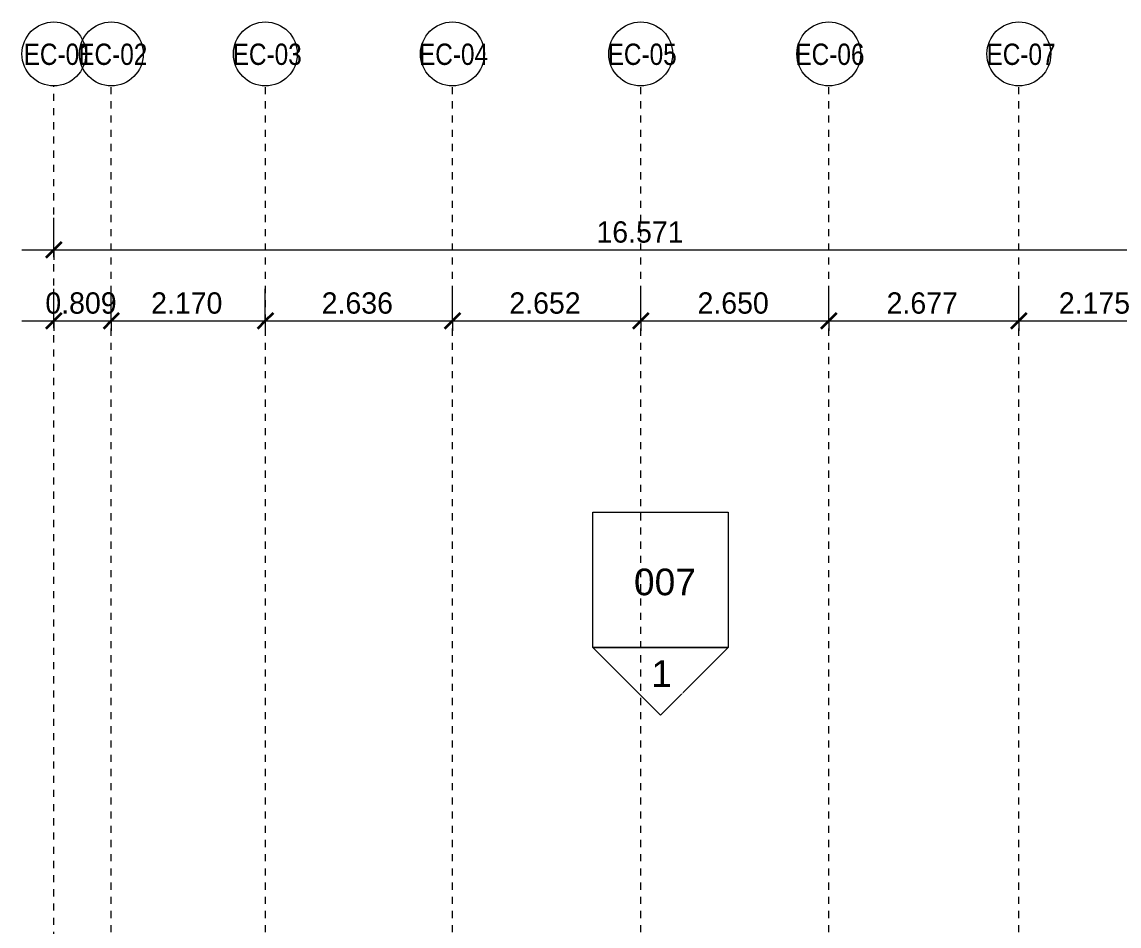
# Model space of a CAD drawing. Header units: metres. Extents: x -43 to 80, y -185 to 8.
# Drawn here: x 35.37 to 50.83, y -122.78 to -110.05 of the extents above; entities that cross this region are included whole.
import ezdxf

# ---------------------------------------------------------------- set-up
doc = ezdxf.new("R2010")
doc.units = ezdxf.units.M
doc.linetypes.add('Grid Line', pattern=[0.022225, 0.0127, -0.003175, 0.003175, -0.003175])
for name, color, linetype, lineweight in [('A-ANNO-DIMS', 7, 'Continuous', 9), ('A-ANNO-DIMS-150', 7, 'Continuous', 9), ('A-FLOR-HRAL', 7, 'Continuous', 9), ('G-ANNO-SYMB', 7, 'Continuous', 9), ('S-GRID', 7, 'Continuous', 9), ('S-GRID-IDEN', 7, 'Continuous', 9)]:
    doc.layers.add(name, color=color, linetype=linetype, lineweight=lineweight)
doc.styles.add('Arial', font='arial.ttf', dxfattribs={"height": 0.375})
doc.styles.add('Century Gothic', font='GOTHIC.TTF', dxfattribs={"height": 0.3})
doc.styles.add('Saira Condensed', font='SairaCondensed-Regular.ttf', dxfattribs={"height": 0.3})
doc.dimstyles.new('C_G_2_0mm', dxfattribs={"dimscale": 0.3048, "dimtxt": 0.31325, "dimasz": 0.738189, "dimexe": 1.476378, "dimexo": 0.984252, "dimgap": 0.049213, "dimtad": 1, "dimdec": 3, "dimrnd": 0.001, "dimzin": 0, "dimdsep": 46, "dimtxsty": 'Century Gothic', "dimblk1": 'OBLIQUE', "dimblk2": 'OBLIQUE', "dimsah": 1, "dimcen": 0.09, "dimdle": 1.476378, "dimazin": 2, "dimtfac": 1, "dimtdec": 4, "dimtix": 1, "dimtmove": 0, "dimatfit": 3, "dimfxl": 1, "dimtvp": 1, "dimtolj": 1, "dimtzin": 0, "dimarcsym": 2})

# ---------------------------------------------------------------- blocks, each defined once
blk = doc.blocks.new('Railing - Railing-2145336-N02-ESTANQUE CABECERA')
at = {"layer": 'A-FLOR-HRAL'}
for p, q in [((-58.59, -108.627), (-58.613, -108.671)), ((-57.003, -109.454), (-58.59, -108.627)), ((-58.613, -108.671), (-57.027, -109.498)), ((-53.707, -111.172), (-55.329, -110.327)), ((-55.352, -110.371), (-53.73, -111.217)), ((-50.423, -112.884), (-52.032, -112.045)), ((-52.055, -112.09), (-50.446, -112.928))]:
    blk.add_line(p, q, dxfattribs=at)
blk = doc.blocks.new('Railing - Railing-2167814-N02-ESTANQUE CABECERA')
at = {"layer": 'A-FLOR-HRAL'}
for p, q in [((-61.966, -108.536), (-62.716, -109.976)), ((-62.672, -109.999), (-61.945, -108.604)), ((-48.478, -115.568), (-61.966, -108.536)), ((-61.945, -108.604), (-48.545, -115.589)), ((-62.716, -109.976), (-62.672, -109.999)), ((-48.545, -115.589), (-49.29, -117.018)), ((-49.223, -116.997), (-48.478, -115.568)), ((-48.513, -117.367), (-49.223, -116.997)), ((-49.29, -117.018), (-48.581, -117.388)), ((-48.581, -117.388), (-51.097, -122.216)), ((-50.527, -121.231), (-48.513, -117.367)), ((-51.097, -122.216), (-51.053, -122.239))]:
    blk.add_line(p, q, dxfattribs=at)
for points in [[(-61.945, -108.604), (-61.945, -108.604), (-61.945, -108.603), (-61.946, -108.601), (-61.946, -108.599), (-61.947, -108.597), (-61.948, -108.596), (-61.948, -108.594), (-61.949, -108.591), (-61.95, -108.588), (-61.951, -108.585), (-61.952, -108.583), (-61.952, -108.581), (-61.953, -108.579), (-61.954, -108.577), (-61.954, -108.575), (-61.955, -108.572), (-61.956, -108.57), (-61.956, -108.568), (-61.957, -108.566), (-61.958, -108.564), (-61.958, -108.561), (-61.959, -108.559), (-61.96, -108.557), (-61.96, -108.555), (-61.961, -108.553), (-61.961, -108.551), (-61.962, -108.549), (-61.963, -108.547), (-61.964, -108.545), (-61.964, -108.543), (-61.965, -108.541), (-61.965, -108.539), (-61.966, -108.537), (-61.966, -108.536), (-61.966, -108.536)], [(-48.545, -115.589), (-48.545, -115.589), (-48.545, -115.589), (-48.543, -115.588), (-48.541, -115.587), (-48.539, -115.587), (-48.537, -115.586), (-48.535, -115.586), (-48.532, -115.585), (-48.529, -115.584), (-48.526, -115.583), (-48.524, -115.582), (-48.522, -115.582), (-48.52, -115.581), (-48.518, -115.58), (-48.516, -115.58), (-48.514, -115.579), (-48.511, -115.578), (-48.509, -115.577), (-48.507, -115.577), (-48.505, -115.576), (-48.503, -115.575), (-48.501, -115.575), (-48.499, -115.574), (-48.497, -115.573), (-48.495, -115.573), (-48.493, -115.572), (-48.49, -115.572), (-48.488, -115.571), (-48.486, -115.57), (-48.484, -115.57), (-48.482, -115.569), (-48.48, -115.568), (-48.478, -115.568), (-48.478, -115.568), (-48.478, -115.568)], [(-49.29, -117.018), (-49.29, -117.018), (-49.29, -117.018), (-49.288, -117.018), (-49.286, -117.017), (-49.284, -117.016), (-49.282, -117.016), (-49.28, -117.015), (-49.277, -117.014), (-49.274, -117.013), (-49.272, -117.013), (-49.27, -117.012), (-49.268, -117.011), (-49.265, -117.011), (-49.263, -117.01), (-49.261, -117.009), (-49.259, -117.009), (-49.257, -117.008), (-49.255, -117.007), (-49.252, -117.006), (-49.25, -117.006), (-49.248, -117.005), (-49.246, -117.004), (-49.244, -117.004), (-49.242, -117.003), (-49.24, -117.003), (-49.238, -117.002), (-49.236, -117.001), (-49.233, -117.001), (-49.231, -117), (-49.23, -116.999), (-49.227, -116.999), (-49.226, -116.998), (-49.224, -116.997), (-49.223, -116.997), (-49.223, -116.997)], [(-48.581, -117.388), (-48.581, -117.388), (-48.58, -117.388), (-48.578, -117.388), (-48.576, -117.387), (-48.574, -117.386), (-48.573, -117.386), (-48.571, -117.385), (-48.568, -117.384), (-48.565, -117.383), (-48.562, -117.382), (-48.56, -117.382), (-48.558, -117.381), (-48.556, -117.38), (-48.554, -117.38), (-48.552, -117.379), (-48.549, -117.378), (-48.547, -117.378), (-48.545, -117.377), (-48.543, -117.376), (-48.541, -117.376), (-48.538, -117.375), (-48.536, -117.374), (-48.534, -117.374), (-48.532, -117.373), (-48.53, -117.372), (-48.528, -117.372), (-48.526, -117.371), (-48.524, -117.37), (-48.522, -117.37), (-48.52, -117.369), (-48.518, -117.369), (-48.516, -117.368), (-48.514, -117.367), (-48.513, -117.367), (-48.513, -117.367)]]:
    blk.add_open_spline(points, degree=3, knots=[0, 0, 0, 0, 0.083333, 0.125, 0.166667, 0.208333, 0.229167, 0.25, 0.291667, 0.333333, 0.354167, 0.375, 0.395833, 0.416667, 0.4375, 0.458333, 0.479167, 0.5, 0.520833, 0.541667, 0.5625, 0.583333, 0.604167, 0.625, 0.645833, 0.666667, 0.6875, 0.708333, 0.75, 0.770833, 0.791667, 0.833333, 0.875, 0.916667, 1, 1, 1, 1], dxfattribs=at)
blk = doc.blocks.new('Elevation - Detail Number-1115207-N02-ESTANQUE CABECERA')
at = {"layer": 'G-ANNO-SYMB'}
for p, q in [((-0.00635, -0.00635), (-0.00635, 0.00635)), ((-0.00635, 0.00635), (0.00635, 0.00635)), ((0.00635, 0.00635), (0.00635, -0.00635)), ((0.00635, -0.00635), (-0.00635, -0.00635))]:
    blk.add_line(p, q, dxfattribs=at)
blk = doc.blocks.new('Elevation - Detail Number-1115155-N02-ESTANQUE CABECERA')
at = {"layer": 'G-ANNO-SYMB'}
for p, q in [((0, 0.00635), (-0.00635, 0)), ((0.00635, 0), (0, 0.00635)), ((-0.00635, 0), (0.00635, 0))]:
    blk.add_line(p, q, dxfattribs=at)
blk = doc.blocks.new('Grid - 3mm-1144979-N02-ESTANQUE CABECERA')
at = {"layer": 'S-GRID-IDEN', "color": 253, "true_color": 0xaaaaaa}
blk.add_circle((0, 0), 0.003, dxfattribs=at)
blk = doc.blocks.new('DIMBLOCK29-N02-ESTANQUE CABECERA')
at = {"layer": 'A-ANNO-DIMS-150'}
for p, q in [((35.823, -113.258), (35.823, -112.808)), ((52.394, -113.258), (52.394, -112.808)), ((35.373, -113.258), (52.844, -113.258)), ((35.823, -113.258), (35.823, -113.399)), ((52.394, -113.258), (52.394, -113.399))]:
    blk.add_line(p, q, dxfattribs=at)
at = {"layer": 'A-ANNO-DIMS-150', "lineweight": 35}
for p, q in [((35.823, -113.258), (35.711, -113.37)), ((35.823, -113.258), (35.936, -113.145)), ((52.394, -113.258), (52.281, -113.37)), ((52.394, -113.258), (52.506, -113.145))]:
    blk.add_line(p, q, dxfattribs=at)
at = {"layer": 'A-ANNO-DIMS-150', "color": 0, "insert": (43.467, -112.858), "char_height": 0.3, "width": 1.5394, "attachment_point": 1, "line_spacing_factor": 0.984502, "style": 'Century Gothic'}
blk.add_mtext('16.571', dxfattribs=at)
blk = doc.blocks.new('_Oblique')
at = {"color": 0, "linetype": 'ByBlock', "lineweight": -2}
blk.add_line((-0.5, -0.5), (0.5, 0.5), dxfattribs=at)
blk = doc.blocks.new('DIMBLOCK30-N02-ESTANQUE CABECERA')
at = {"layer": 'A-ANNO-DIMS-150'}
for p, q in [((35.823, -114.258), (35.823, -113.808)), ((36.632, -114.258), (36.632, -113.808)), ((35.373, -114.258), (36.632, -114.258)), ((35.823, -114.258), (35.823, -114.399)), ((36.632, -114.258), (36.632, -114.399))]:
    blk.add_line(p, q, dxfattribs=at)
at = {"layer": 'A-ANNO-DIMS-150', "lineweight": 35}
for p, q in [((35.823, -114.258), (35.936, -114.145)), ((36.632, -114.258), (36.745, -114.145)), ((35.823, -114.258), (35.711, -114.37)), ((36.632, -114.258), (36.52, -114.37))]:
    blk.add_line(p, q, dxfattribs=at)
at = {"layer": 'A-ANNO-DIMS-150', "color": 0, "insert": (35.703, -113.858), "char_height": 0.3, "width": 1.25897, "attachment_point": 1, "line_spacing_factor": 0.984502, "style": 'Century Gothic'}
blk.add_mtext('0.809', dxfattribs=at)
blk = doc.blocks.new('DIMBLOCK31-N02-ESTANQUE CABECERA')
at = {"layer": 'A-ANNO-DIMS-150'}
for p, q in [((36.632, -114.258), (36.632, -113.808)), ((38.802, -114.258), (38.802, -113.808)), ((36.632, -114.258), (38.802, -114.258)), ((36.632, -114.258), (36.632, -114.399)), ((38.802, -114.258), (38.802, -114.399))]:
    blk.add_line(p, q, dxfattribs=at)
at = {"layer": 'A-ANNO-DIMS-150', "lineweight": 35}
for p, q in [((36.632, -114.258), (36.745, -114.145)), ((38.802, -114.258), (38.915, -114.145)), ((36.632, -114.258), (36.52, -114.37)), ((38.802, -114.258), (38.69, -114.37))]:
    blk.add_line(p, q, dxfattribs=at)
at = {"layer": 'A-ANNO-DIMS-150', "color": 0, "insert": (37.193, -113.858), "char_height": 0.3, "width": 1.25897, "attachment_point": 1, "line_spacing_factor": 0.984502, "style": 'Century Gothic'}
blk.add_mtext('2.170', dxfattribs=at)
blk = doc.blocks.new('DIMBLOCK32-N02-ESTANQUE CABECERA')
at = {"layer": 'A-ANNO-DIMS-150'}
for p, q in [((38.802, -114.258), (38.802, -113.808)), ((41.438, -114.258), (41.438, -113.808)), ((38.802, -114.258), (41.438, -114.258)), ((38.802, -114.258), (38.802, -114.399)), ((41.438, -114.258), (41.438, -114.399))]:
    blk.add_line(p, q, dxfattribs=at)
at = {"layer": 'A-ANNO-DIMS-150', "lineweight": 35}
for p, q in [((38.802, -114.258), (38.915, -114.145)), ((41.438, -114.258), (41.55, -114.145)), ((38.802, -114.258), (38.69, -114.37)), ((41.438, -114.258), (41.325, -114.37))]:
    blk.add_line(p, q, dxfattribs=at)
at = {"layer": 'A-ANNO-DIMS-150', "color": 0, "insert": (39.596, -113.858), "char_height": 0.3, "width": 1.25897, "attachment_point": 1, "line_spacing_factor": 0.984502, "style": 'Century Gothic'}
blk.add_mtext('2.636', dxfattribs=at)
blk = doc.blocks.new('DIMBLOCK33-N02-ESTANQUE CABECERA')
at = {"layer": 'A-ANNO-DIMS-150'}
for p, q in [((41.438, -114.258), (41.438, -113.808)), ((44.09, -114.258), (44.09, -113.808)), ((41.438, -114.258), (44.09, -114.258)), ((41.438, -114.258), (41.438, -114.399)), ((44.09, -114.258), (44.09, -114.399))]:
    blk.add_line(p, q, dxfattribs=at)
at = {"layer": 'A-ANNO-DIMS-150', "lineweight": 35}
for p, q in [((41.438, -114.258), (41.55, -114.145)), ((44.09, -114.258), (44.203, -114.145)), ((41.438, -114.258), (41.325, -114.37)), ((44.09, -114.258), (43.978, -114.37))]:
    blk.add_line(p, q, dxfattribs=at)
at = {"layer": 'A-ANNO-DIMS-150', "color": 0, "insert": (42.24, -113.858), "char_height": 0.3, "width": 1.25897, "attachment_point": 1, "line_spacing_factor": 0.984502, "style": 'Century Gothic'}
blk.add_mtext('2.652', dxfattribs=at)
blk = doc.blocks.new('DIMBLOCK34-N02-ESTANQUE CABECERA')
at = {"layer": 'A-ANNO-DIMS-150'}
for p, q in [((44.09, -114.258), (44.09, -113.808)), ((46.741, -114.258), (46.741, -113.808)), ((44.09, -114.258), (46.741, -114.258)), ((44.09, -114.258), (44.09, -114.399)), ((46.741, -114.258), (46.741, -114.399))]:
    blk.add_line(p, q, dxfattribs=at)
at = {"layer": 'A-ANNO-DIMS-150', "lineweight": 35}
for p, q in [((44.09, -114.258), (44.203, -114.145)), ((46.741, -114.258), (46.853, -114.145)), ((44.09, -114.258), (43.978, -114.37)), ((46.741, -114.258), (46.628, -114.37))]:
    blk.add_line(p, q, dxfattribs=at)
at = {"layer": 'A-ANNO-DIMS-150', "color": 0, "insert": (44.891, -113.858), "char_height": 0.3, "width": 1.25897, "attachment_point": 1, "line_spacing_factor": 0.984502, "style": 'Century Gothic'}
blk.add_mtext('2.650', dxfattribs=at)
blk = doc.blocks.new('DIMBLOCK35-N02-ESTANQUE CABECERA')
at = {"layer": 'A-ANNO-DIMS-150'}
for p, q in [((46.741, -114.258), (46.741, -113.808)), ((49.418, -114.258), (49.418, -113.808)), ((46.741, -114.258), (49.418, -114.258)), ((46.741, -114.258), (46.741, -114.399)), ((49.418, -114.258), (49.418, -114.399))]:
    blk.add_line(p, q, dxfattribs=at)
at = {"layer": 'A-ANNO-DIMS-150', "lineweight": 35}
for p, q in [((46.741, -114.258), (46.853, -114.145)), ((49.418, -114.258), (49.53, -114.145)), ((46.741, -114.258), (46.628, -114.37)), ((49.418, -114.258), (49.305, -114.37))]:
    blk.add_line(p, q, dxfattribs=at)
at = {"layer": 'A-ANNO-DIMS-150', "color": 0, "insert": (47.555, -113.858), "char_height": 0.3, "width": 1.25897, "attachment_point": 1, "line_spacing_factor": 0.984502, "style": 'Century Gothic'}
blk.add_mtext('2.677', dxfattribs=at)
blk = doc.blocks.new('DIMBLOCK36-N02-ESTANQUE CABECERA')
at = {"layer": 'A-ANNO-DIMS-150'}
for p, q in [((49.418, -114.258), (49.418, -113.808)), ((51.593, -114.258), (51.593, -113.808)), ((49.418, -114.258), (51.593, -114.258)), ((49.418, -114.258), (49.418, -114.399)), ((51.593, -114.258), (51.593, -114.399))]:
    blk.add_line(p, q, dxfattribs=at)
at = {"layer": 'A-ANNO-DIMS-150', "lineweight": 35}
for p, q in [((49.418, -114.258), (49.53, -114.145)), ((51.593, -114.258), (51.706, -114.145)), ((49.418, -114.258), (49.305, -114.37)), ((51.593, -114.258), (51.481, -114.37))]:
    blk.add_line(p, q, dxfattribs=at)
at = {"layer": 'A-ANNO-DIMS-150', "color": 0, "insert": (49.981, -113.858), "char_height": 0.3, "width": 1.25897, "attachment_point": 1, "line_spacing_factor": 0.984502, "style": 'Century Gothic'}
blk.add_mtext('2.175', dxfattribs=at)

msp = doc.modelspace()

# ---------------------------------------------------------------- linework, layer by layer
at = {"layer": 'S-GRID', "color": 254, "linetype": 'Grid Line', "true_color": 0xd4d4d4}
for p, q in [((35.823, -151.7631), (35.823, -110.951)), ((36.6324, -153.6681), (36.6324, -110.951)), ((38.8023, -153.6681), (38.8023, -110.951)), ((41.438, -153.6681), (41.438, -110.951)), ((46.7406, -153.6681), (46.7406, -110.951)), ((49.418, -153.6681), (49.418, -110.951))]:
    msp.add_line(p, q, dxfattribs=at)

# ---------------------------------------------------------------- block references
at = {"layer": 'A-FLOR-HRAL', "rotation": 27.5316480064027}
for name in ['Railing - Railing-2167814-N02-ESTANQUE CABECERA', 'Railing - Railing-2145336-N02-ESTANQUE CABECERA']:
    msp.add_blockref(name, (41.2865, 0), dxfattribs=at)
at = {"layer": 'G-ANNO-SYMB', "xscale": 149.9999999999999, "yscale": 149.9999999999999, "zscale": 149.9999999999999}
msp.add_blockref('Elevation - Detail Number-1115207-N02-ESTANQUE CABECERA', (44.3683, -117.9066), dxfattribs=at)
at = {"layer": 'G-ANNO-SYMB', "extrusion": (0, 0, -1), "xscale": 149.9999999999999, "yscale": 149.9999999999999, "zscale": 149.9999999999999, "rotation": 180}
msp.add_blockref('Elevation - Detail Number-1115155-N02-ESTANQUE CABECERA', (-44.3683, -118.8591), dxfattribs=at)
at = {"layer": 'S-GRID-IDEN', "color": 253, "true_color": 0xaaaaaa, "xscale": 149.9999999999999, "yscale": 149.9999999999999, "zscale": 149.9999999999999}
for p in [(35.823, -110.501), (36.6324, -110.501), (38.8023, -110.501), (41.438, -110.501), (44.0904, -110.501), (46.7406, -110.501), (49.418, -110.501)]:
    msp.add_blockref('Grid - 3mm-1144979-N02-ESTANQUE CABECERA', p, dxfattribs=at)

# ---------------------------------------------------------------- texts
at = {"layer": 'S-GRID-IDEN', "color": 253, "true_color": 0xaaaaaa, "char_height": 0.3, "attachment_point": 1, "style": 'Saira Condensed'}
for s, insert, width in [('EC-01', (35.3967, -110.3559), 1.022152), ('EC-02', (36.1663, -110.3559), 1.118354), ('EC-03', (38.3415, -110.3559), 1.106329), ('EC-04', (40.9666, -110.3559), 1.130379), ('EC-05', (43.6243, -110.3559), 1.118354), ('EC-06', (46.2693, -110.3559), 1.130379), ('EC-07', (48.9624, -110.3559), 1.094303)]:
    msp.add_mtext(s, dxfattribs=dict(at, insert=insert, width=width))

# ---------------------------------------------------------------- dimensions: what is measured, and where the dimension line sits
at = {"layer": 'A-ANNO-DIMS'}
for base, p1, p2, override, picture, middle in [((52.39355, -113.25787), (35.82304, -113.09877), (52.39355, -113.09877), {"dimpost": '<>', "dimfxl": 16.570505}, 'DIMBLOCK29-N02-ESTANQUE CABECERA', (44.1083, -113.08532)), ((36.6324, -114.2579), (35.823, -114.0988), (36.6324, -114.0988), {"dimpost": '<>', "dimfxl": 0.80934}, 'DIMBLOCK30-N02-ESTANQUE CABECERA', (36.2277, -114.0853)), ((51.5934, -114.2579), (49.418, -114.0988), (51.5934, -114.0988), {"dimpost": '<>', "dimfxl": 2.175401}, 'DIMBLOCK36-N02-ESTANQUE CABECERA', (50.5057, -114.0853))]:
    dim = msp.add_linear_dim(base=base, p1=p1, p2=p2, angle=0, dimstyle='C_G_2_0mm', override=override, dxfattribs=at)
    dim.commit()
    dim.dimension.update_dxf_attribs({"geometry": picture, "text_midpoint": middle})
for base, p1, p2, override, picture, middle in [((38.8023, -114.2579), (36.6324, -114.0988), (38.8023, -114.0988), {"dimpost": '<>', "dimfxl": 2.169951}, 'DIMBLOCK31-N02-ESTANQUE CABECERA', (37.7174, -114.0853)), ((41.438, -114.2579), (38.8023, -114.0988), (41.438, -114.0988), {"dimpost": '<>', "dimfxl": 2.635617}, 'DIMBLOCK32-N02-ESTANQUE CABECERA', (40.1201, -114.0853)), ((44.0904, -114.2579), (41.438, -114.0988), (44.0904, -114.0988), {"dimpost": '<>', "dimfxl": 2.652485}, 'DIMBLOCK33-N02-ESTANQUE CABECERA', (42.7642, -114.0853)), ((46.7406, -114.2579), (44.0904, -114.0988), (46.7406, -114.0988), {"dimpost": '<>', "dimfxl": 2.65017}, 'DIMBLOCK34-N02-ESTANQUE CABECERA', (45.4155, -114.0853)), ((49.418, -114.2579), (46.7406, -114.0988), (49.418, -114.0988), {"dimpost": '<>', "dimfxl": 2.677358}, 'DIMBLOCK35-N02-ESTANQUE CABECERA', (48.0793, -114.0853))]:
    dim = msp.add_linear_dim(base=base, p1=p1, p2=p2, dimstyle='C_G_2_0mm', override=override, dxfattribs=at)
    dim.commit()
    dim.dimension.update_dxf_attribs({"geometry": picture, "text_midpoint": middle})

# ---------------------------------------------------------------- next in the draw order: texts
at = {"layer": 'G-ANNO-SYMB', "char_height": 0.375, "attachment_point": 1, "style": 'Arial', "bg_fill": 3, "box_fill_scale": 1.25, "bg_fill_color": 256, "bg_fill_true_color": 13158600, "bg_fill_transparency": 0}
for s, insert, width in [('007', (43.9952, -117.748), 1.046202), ('1', (44.2396, -119.0379), 0.348734)]:
    msp.add_mtext(s, dxfattribs=dict(at, insert=insert, width=width))

# ---------------------------------------------------------------- next in the draw order: linework, layer by layer
at = {"layer": 'S-GRID', "color": 254, "linetype": 'Grid Line', "true_color": 0xd4d4d4}
msp.add_line((44.0904, -153.6681), (44.0904, -110.951), dxfattribs=at)

doc.saveas('drawing.dxf')
